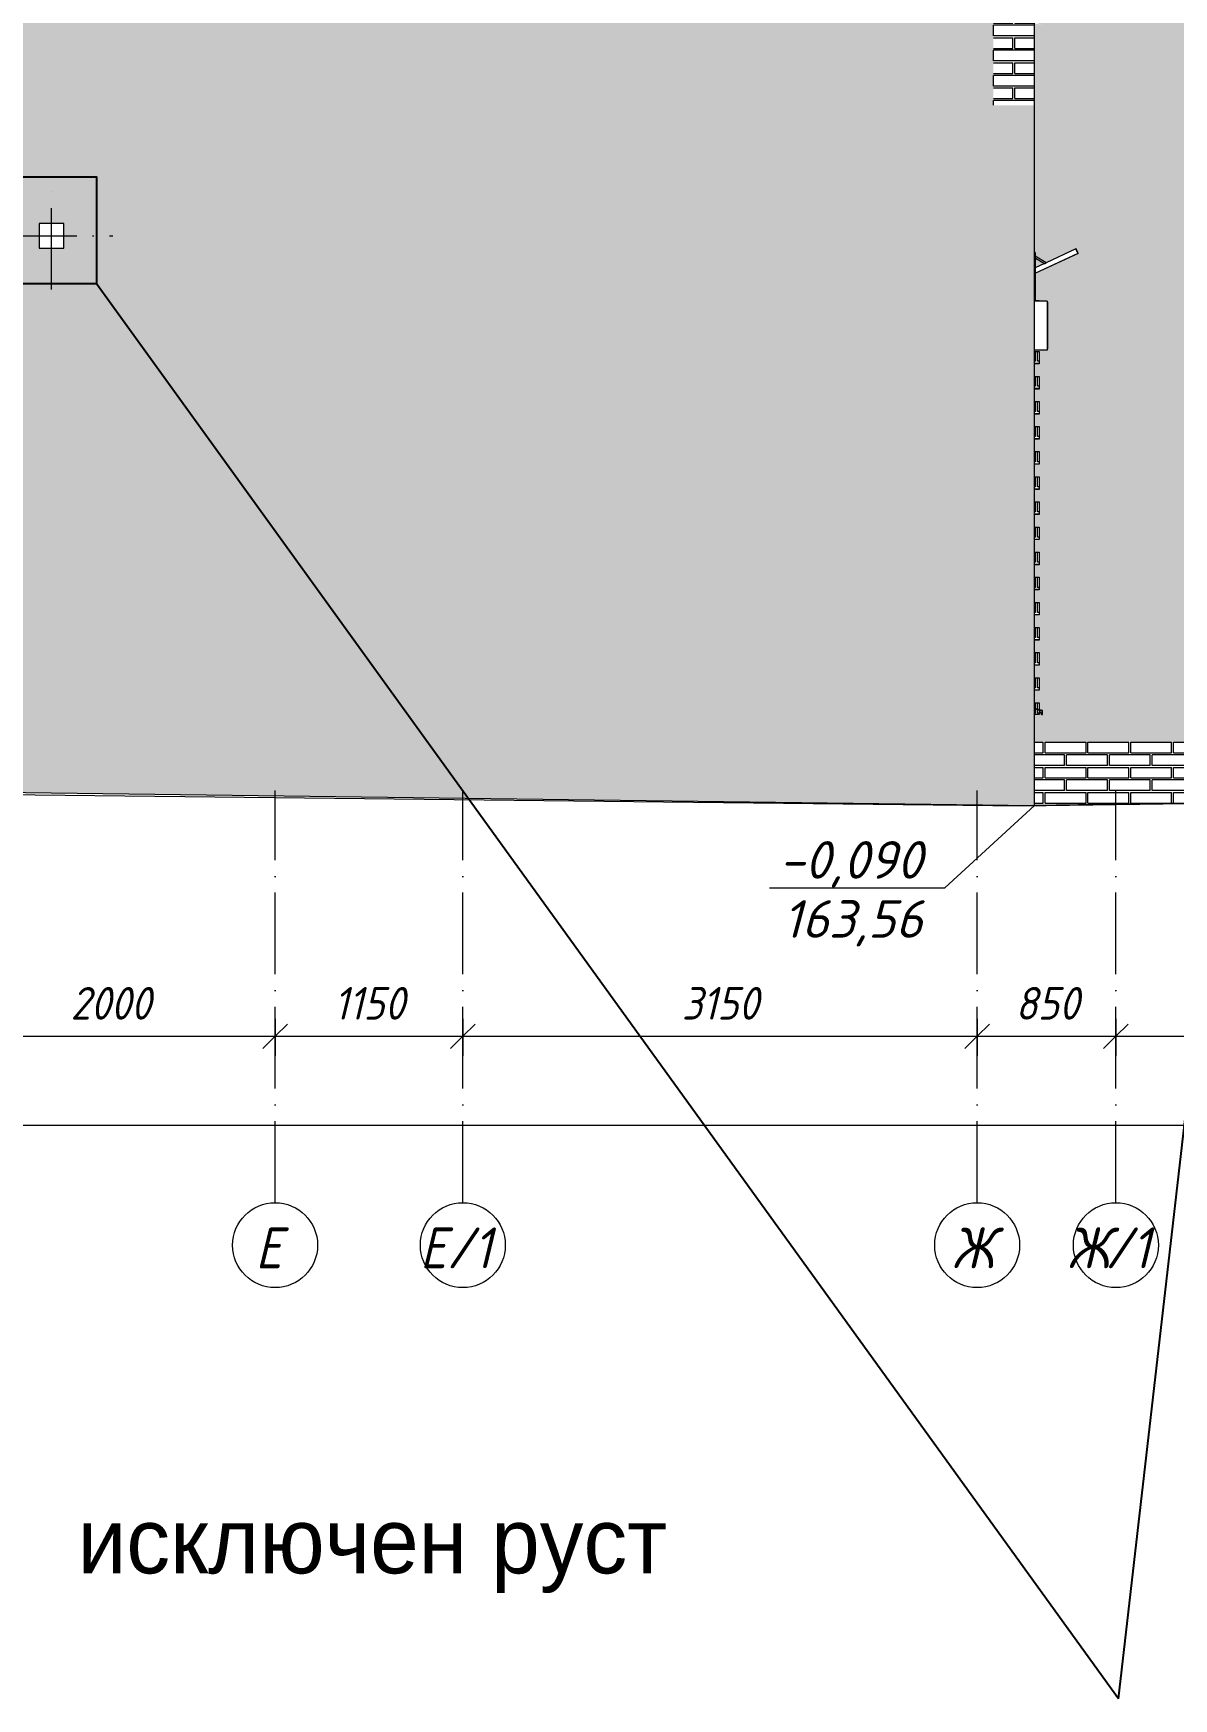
# Model space of a CAD drawing. Header units: millimetres. Extents: x -2128 to 116635, y -18248 to 18481.
# Drawn here: x 15519 to 22504, y -5564 to 4641 of the extents above; entities that cross this region are included whole.
import ezdxf

# ---------------------------------------------------------------- set-up
doc = ezdxf.new("R2010")
doc.units = ezdxf.units.MM
doc.linetypes.add('50_200_ШТРИХ_1Т_ш5_п1_п1_', pattern=[700, 500, -100, 0, -100])
for name, color, linetype, lineweight in [('A-ANNO-DIMS', 7, 'Continuous', 9), ('A-ANNO-DIMS-100', 7, 'Continuous', 9), ('A-ANNO-NOTE', 7, 'Continuous', 9), ('A-DETL-1', 7, 'Continuous', 5), ('A-DETL-CNTR', 7, '50_200_ШТРИХ_1Т_ш5_п1_п1_', 9), ('A-FLOR', 7, 'Continuous', 9), ('A-GENM', 7, 'Continuous', 9), ('A-GLAZ', 7, 'Continuous', 9), ('A-GLAZ-1', 7, 'Continuous', 5), ('A-WALL', 7, 'Continuous', 5), ('A-WALL-PATT', 7, 'Continuous', 5), ('I-WALL', 7, 'Continuous', 5), ('Оси', 7, 'Continuous', 9), ('Оси-1', 7, '50_200_ШТРИХ_1Т_ш5_п1_п1_', 9)]:
    doc.layers.add(name, color=color, linetype=linetype, lineweight=lineweight)
doc.styles.add('ISOCPEUR_I', font='isocpeui.ttf', dxfattribs={"width": 0.9, "height": 250})
doc.styles.add('ISOCPEUR_I_1', font='isocpeui.ttf', dxfattribs={"width": 0.9, "height": 200})
doc.styles.add('ISOCPEUR_I_2', font='isocpeui.ttf', dxfattribs={"height": 230})
doc.dimstyles.new('ISO-2_0_0_9К_Средний_с_подложкой', dxfattribs={"dimscale": 304.8, "dimtxt": 199.196235, "dimasz": 0.492126, "dimexe": 0.393701, "dimexo": 0, "dimgap": 0.131234, "dimtad": 1, "dimdec": 0, "dimzin": 0, "dimdsep": 46, "dimtxsty": 'ISOCPEUR_I_1', "dimblk1": 'OBLIQUE', "dimblk2": 'OBLIQUE', "dimsah": 1, "dimcen": 0.09, "dimdle": 0.393701, "dimazin": 0, "dimtfac": 1, "dimtdec": 4, "dimtix": 1, "dimtmove": 0, "dimatfit": 3, "dimfxl": 1, "dimtvp": 1, "dimtfill": 1, "dimtolj": 1, "dimtzin": 0, "dimarcsym": 2})
doc.dimstyles.new('ISO-2_0_0_9К_Средний_с_подложкой_1', dxfattribs={"dimscale": 304.8, "dimtxt": 199.196235, "dimasz": 0.492126, "dimexe": 0.393701, "dimexo": 0, "dimgap": 0.131234, "dimtad": 1, "dimdec": 0, "dimzin": 0, "dimdsep": 46, "dimtxsty": 'ISOCPEUR_I_1', "dimblk1": 'OBLIQUE', "dimblk2": 'OBLIQUE', "dimsah": 1, "dimcen": 0.09, "dimdle": 0.393701, "dimazin": 0, "dimtfac": 1, "dimtdec": 4, "dimtix": 1, "dimtmove": 2, "dimatfit": 3, "dimfxl": 1, "dimtvp": 1, "dimtfill": 1, "dimtolj": 1, "dimtzin": 0, "dimarcsym": 2})
pattern_1 = [(180, (21650, 4228.5), (-2e-14, -154), [125, -137]), (90, (21650, 4163.5), (-262, 2e-14), [65, -89]), (180, (21650, 4163.5), (-2e-14, -154), [125, -137]), (90, (21662, 4163.5), (-262, 2e-14), [65, -89]), (180, (21787, 4163.5), (-2e-14, -154), [125, -137]), (180, (21787, 4228.5), (-2e-14, -154), [125, -137]), (90, (21531, 4240.5), (-262, 2e-14), [65, -89]), (90, (21781, 4240.5), (-262, 2e-14), [65, -89]), (0, (21531, 4240.5), (0, -154), [250, -12]), (0, (21531, 4305.5), (0, -154), [250, -12])]
pattern_2 = [(180, (20609.28, 78.54), (-2e-14, -154), [125, -137]), (90, (20609.28, 13.54), (-262, 2e-14), [65, -89]), (180, (20609.28, 13.54), (-2e-14, -154), [125, -137]), (90, (20621.28, 13.54), (-262, 2e-14), [65, -89]), (180, (20746.28, 13.54), (-2e-14, -154), [125, -137]), (180, (20746.28, 78.54), (-2e-14, -154), [125, -137]), (90, (20490.28, 90.54), (-262, 2e-14), [65, -89]), (90, (20740.28, 90.54), (-262, 2e-14), [65, -89]), (0, (20490.28, 90.54), (0, -154), [250, -12]), (0, (20490.28, 155.54), (0, -154), [250, -12])]

# ---------------------------------------------------------------- blocks, each defined once
blk = doc.blocks.new('WNW_Отлив - Отлив_металлический-33828275-АР2_Фасад А-___')
at = {"layer": 'A-GLAZ-1'}
for p, q in [((21700, 8891), (21650, 8903)), ((21650, 8902), (21699, 8890)), ((21690, 8880), (21689, 8880)), ((21689, 8880), (21694, 8866)), ((21695, 8867), (21690, 8880)), ((21699, 8890), (21699, 8867)), ((21700, 8866), (21700, 8891)), ((21694, 8866), (21700, 8866)), ((21699, 8867), (21695, 8867))]:
    blk.add_line(p, q, dxfattribs=at)
blk = doc.blocks.new('Указатель_Флаги_По грани - Указатель_Флаги_По грани-33788269-АР2_Фасад А-___')
at = {"layer": 'A-GENM'}
for p, q in [((21655, 3298), (21650, 3298)), ((21655, 3298), (21655, 3000)), ((21655, 3170), (21920, 3293)), ((21655, 3170), (21918, 3293)), ((21723, 3235), (21655, 3276)), ((21723, 3235), (21655, 3276)), ((21905, 3321), (21723, 3235)), ((21907, 3321), (21905, 3320)), ((21655, 3264), (21712, 3230)), ((21655, 3264), (21666, 3257)), ((21655, 3264), (21712, 3230)), ((21712, 3230), (21655, 3203)), ((21680, 3215), (21678, 3214))]:
    blk.add_line(p, q, dxfattribs=at)
for centre, major_axis, ratio, start_param, end_param in [((21911, 3307), (-6.4, 13.6), 0.110451, 6.231341, 9.372933), ((21911, 3307), (-6.4, 13.6), 0.110451, 5.969541, 6.231341), ((21911, 3307), (-6.4, 13.6), 0.110451, 6.231341, 6.283185), ((21911, 3307), (-6.4, 13.6), 0.110451, 3.089748, 6.231341), ((21913, 3307), (-6.3, 13.6), 0.000171, 3.141593, 6.283105)]:
    blk.add_ellipse(centre, major_axis=major_axis, ratio=ratio, start_param=start_param, end_param=end_param, dxfattribs=at)
blk.add_open_spline([(21712, 3230), (21712, 3230), (21712, 3230), (21712, 3230), (21713, 3230), (21713, 3230), (21713, 3230), (21713, 3230), (21713, 3230), (21714, 3230), (21714, 3231), (21714, 3231), (21714, 3231), (21715, 3231), (21715, 3231), (21715, 3231), (21715, 3231), (21716, 3231), (21716, 3231), (21717, 3232), (21717, 3232), (21718, 3232), (21718, 3232), (21718, 3232), (21719, 3233), (21720, 3233), (21721, 3234), (21721, 3234), (21722, 3235), (21723, 3235), (21723, 3235)], degree=3, knots=[0.1111111, 0.1111111, 0.1111111, 0.1111111, 0.125, 0.1388889, 0.1666667, 0.1944444, 0.2083333, 0.2222222, 0.2361111, 0.25, 0.2777778, 0.3055556, 0.3194444, 0.3333333, 0.3472222, 0.3611111, 0.3888889, 0.4166667, 0.4444444, 0.4722222, 0.5, 0.5277778, 0.5555556, 0.5833333, 0.6111111, 0.6666667, 0.7222222, 0.7777778, 0.8888889, 1, 1, 1, 1], dxfattribs=at)
blk = doc.blocks.new('Указатель_ПГ 300х300 - ПГ-1_Левый-34459975-АР2_Фасад А-___')
at = {"layer": 'A-GENM'}
for points in [[(21730, 2707), (21731, 2707), (21730, 2993)], [(21732, 2824), (21732, 2828), (21731, 2828), (21731, 2824)], [(21732, 2817), (21732, 2821), (21731, 2821), (21731, 2817)], [(21732, 2816), (21732, 2817), (21731, 2816)], [(21732, 2815), (21732, 2816), (21731, 2816), (21731, 2815)], [(21732, 2810), (21732, 2815), (21731, 2815), (21731, 2810)], [(21732, 2805), (21732, 2809), (21731, 2809), (21731, 2805)], [(21732, 2761), (21732, 2764), (21731, 2764), (21731, 2761)], [(21732, 2745), (21732, 2761), (21731, 2761), (21731, 2745)], [(21732, 2741), (21732, 2745), (21731, 2745), (21731, 2741)]]:
    blk.add_hatch(color=256, dxfattribs=at).paths.add_polyline_path(points, flags=0)
h = blk.add_hatch(color=256, dxfattribs=at)
h.paths.add_polyline_path([(21732, 2821), (21732, 2824), (21731, 2824), (21731, 2821)], flags=0)
h.paths.add_polyline_path([(21732, 2828), (21732, 2829), (21731, 2828)], flags=0)
for p, q in [((21730, 3000), (21650, 3000)), ((21730, 3000), (21730, 2700)), ((21730, 2993), (21731, 2993)), ((21731, 2993), (21731, 2707)), ((21731, 2829), (21732, 2829)), ((21731, 2829), (21732, 2829)), ((21731, 2829), (21732, 2829)), ((21731, 2829), (21732, 2829)), ((21731, 2828), (21732, 2828)), ((21731, 2824), (21732, 2824)), ((21731, 2824), (21732, 2824)), ((21731, 2823), (21732, 2823)), ((21731, 2821), (21732, 2821)), ((21731, 2821), (21732, 2821)), ((21731, 2817), (21732, 2817)), ((21731, 2816), (21732, 2816)), ((21731, 2816), (21732, 2816)), ((21731, 2815), (21732, 2815)), ((21732, 2815), (21731, 2815)), ((21731, 2815), (21732, 2815)), ((21731, 2814), (21732, 2814)), ((21731, 2813), (21732, 2813)), ((21731, 2811), (21732, 2811)), ((21731, 2810), (21732, 2810)), ((21731, 2810), (21732, 2810)), ((21731, 2810), (21732, 2810)), ((21731, 2809), (21732, 2809)), ((21731, 2809), (21732, 2809)), ((21732, 2809), (21731, 2809)), ((21731, 2805), (21732, 2805)), ((21731, 2765), (21732, 2765)), ((21731, 2765), (21732, 2765)), ((21731, 2765), (21732, 2765)), ((21731, 2765), (21732, 2765)), ((21731, 2765), (21732, 2765)), ((21731, 2764), (21732, 2764)), ((21731, 2764), (21732, 2764)), ((21731, 2763), (21732, 2763)), ((21731, 2761), (21732, 2761)), ((21731, 2760), (21732, 2760)), ((21731, 2759), (21732, 2759)), ((21731, 2758), (21732, 2758)), ((21732, 2829), (21732, 2828)), ((21732, 2828), (21732, 2824)), ((21732, 2824), (21732, 2823)), ((21732, 2824), (21732, 2821)), ((21732, 2824), (21732, 2821)), ((21732, 2821), (21732, 2817)), ((21732, 2817), (21732, 2814)), ((21732, 2816), (21732, 2815)), ((21732, 2815), (21732, 2810)), ((21732, 2815), (21732, 2815)), ((21732, 2814), (21732, 2811)), ((21732, 2811), (21732, 2809)), ((21732, 2810), (21732, 2809)), ((21732, 2810), (21732, 2809)), ((21732, 2810), (21732, 2809)), ((21732, 2810), (21732, 2809)), ((21732, 2809), (21732, 2805)), ((21732, 2765), (21732, 2763)), ((21732, 2765), (21732, 2764)), ((21732, 2765), (21732, 2764)), ((21732, 2765), (21732, 2764)), ((21732, 2764), (21732, 2761)), ((21732, 2763), (21732, 2760)), ((21732, 2761), (21732, 2745)), ((21732, 2760), (21732, 2758)), ((21730, 2700), (21650, 2700)), ((21730, 2707), (21731, 2707)), ((21731, 2745), (21732, 2745)), ((21731, 2745), (21732, 2745)), ((21731, 2741), (21732, 2741)), ((21732, 2745), (21732, 2741))]:
    blk.add_line(p, q, dxfattribs=at)
blk = doc.blocks.new('Ось сетки - Круг_Ø6_00__ISO-2_5_0_9K_ кружки поменьше-23056867-АР2_Фасад А-___')
at = {"layer": 'Оси'}
blk.add_circle((0, -2785), 260, dxfattribs=at)
blk = doc.blocks.new('DIMBLOCK8-АР2_Фасад А-___')
at = {"layer": 'A-ANNO-DIMS-100', "transparency": 16777216}
for p, q in [((15000, -1399), (15000, -1625)), ((15000, -1505), (15000, -1399)), ((17000, -1399), (17000, -1625)), ((17000, -1505), (17000, -1399)), ((15000, -1505), (17000, -1505))]:
    blk.add_line(p, q, dxfattribs=at)
at = {"layer": 'A-ANNO-DIMS-100', "lineweight": 20, "transparency": 16777216}
for p, q in [((15000, -1505), (14925, -1580)), ((15000, -1505), (15075, -1430)), ((17000, -1505), (16925, -1580)), ((17000, -1505), (17075, -1430))]:
    blk.add_line(p, q, dxfattribs=at)
at = {"layer": 'A-ANNO-DIMS-100', "color": 0, "transparency": 16777216, "insert": (15747, -1203), "char_height": 200, "width": 606.78, "attachment_point": 1, "line_spacing_factor": 1.149209, "style": 'ISOCPEUR_I_1', "bg_fill": 3, "box_fill_scale": 1.25, "bg_fill_color": 256, "bg_fill_true_color": 13158600, "bg_fill_transparency": 0}
blk.add_mtext('2000', dxfattribs=at)
blk = doc.blocks.new('_Oblique')
at = {"color": 0, "linetype": 'ByBlock', "lineweight": -2}
blk.add_line((-0.5, -0.5), (0.5, 0.5), dxfattribs=at)
blk = doc.blocks.new('DIMBLOCK9-АР2_Фасад А-___')
at = {"layer": 'A-ANNO-DIMS-100', "transparency": 16777216}
for p, q in [((17000, -1399), (17000, -1625)), ((17000, -1505), (17000, -1399)), ((18150, -1399), (18150, -1625)), ((18150, -1505), (18150, -1399)), ((17000, -1505), (18150, -1505))]:
    blk.add_line(p, q, dxfattribs=at)
at = {"layer": 'A-ANNO-DIMS-100', "lineweight": 20, "transparency": 16777216}
for p, q in [((17000, -1505), (16925, -1580)), ((17000, -1505), (17075, -1430)), ((18150, -1505), (18075, -1580)), ((18150, -1505), (18225, -1430))]:
    blk.add_line(p, q, dxfattribs=at)
at = {"layer": 'A-ANNO-DIMS-100', "color": 0, "transparency": 16777216, "insert": (17360, -1203), "char_height": 200, "width": 514.85, "attachment_point": 1, "line_spacing_factor": 1.149209, "style": 'ISOCPEUR_I_1', "bg_fill": 3, "box_fill_scale": 1.25, "bg_fill_color": 256, "bg_fill_true_color": 13158600, "bg_fill_transparency": 0}
blk.add_mtext('1150', dxfattribs=at)
blk = doc.blocks.new('DIMBLOCK10-АР2_Фасад А-___')
at = {"layer": 'A-ANNO-DIMS-100', "transparency": 16777216}
for p, q in [((18150, -1399), (18150, -1625)), ((18150, -1505), (18150, -1399)), ((21300, -1399), (21300, -1625)), ((21300, -1505), (21300, -1399)), ((18150, -1505), (21300, -1505))]:
    blk.add_line(p, q, dxfattribs=at)
at = {"layer": 'A-ANNO-DIMS-100', "lineweight": 20, "transparency": 16777216}
for p, q in [((18150, -1505), (18075, -1580)), ((18150, -1505), (18225, -1430)), ((21300, -1505), (21225, -1580)), ((21300, -1505), (21375, -1430))]:
    blk.add_line(p, q, dxfattribs=at)
at = {"layer": 'A-ANNO-DIMS-100', "color": 0, "transparency": 16777216, "insert": (19491, -1203), "char_height": 200, "width": 560.81, "attachment_point": 1, "line_spacing_factor": 1.149209, "style": 'ISOCPEUR_I_1', "bg_fill": 3, "box_fill_scale": 1.25, "bg_fill_color": 256, "bg_fill_true_color": 13158600, "bg_fill_transparency": 0}
blk.add_mtext('3150', dxfattribs=at)
blk = doc.blocks.new('DIMBLOCK11-АР2_Фасад А-___')
at = {"layer": 'A-ANNO-DIMS-100', "transparency": 16777216}
for p, q in [((21300, -1399), (21300, -1625)), ((21300, -1505), (21300, -1399)), ((22150, -1399), (22150, -1625)), ((22150, -1505), (22150, -1399)), ((21300, -1505), (22150, -1505))]:
    blk.add_line(p, q, dxfattribs=at)
at = {"layer": 'A-ANNO-DIMS-100', "lineweight": 20, "transparency": 16777216}
for p, q in [((21300, -1505), (21225, -1580)), ((21300, -1505), (21375, -1430)), ((22150, -1505), (22075, -1580)), ((22150, -1505), (22225, -1430))]:
    blk.add_line(p, q, dxfattribs=at)
at = {"layer": 'A-ANNO-DIMS-100', "color": 0, "transparency": 16777216, "insert": (21535, -1203), "char_height": 200, "width": 455.09, "attachment_point": 1, "line_spacing_factor": 1.149209, "style": 'ISOCPEUR_I_1', "bg_fill": 3, "box_fill_scale": 1.25, "bg_fill_color": 256, "bg_fill_true_color": 13158600, "bg_fill_transparency": 0}
blk.add_mtext('850', dxfattribs=at)
blk = doc.blocks.new('DIMBLOCK12-АР2_Фасад А-___')
at = {"layer": 'A-ANNO-DIMS-100', "transparency": 16777216}
for p, q in [((22150, -1399), (22150, -1625)), ((22150, -1505), (22150, -1399)), ((27000, -1399), (27000, -1625)), ((27000, -1505), (27000, -1399)), ((22150, -1505), (27120, -1505))]:
    blk.add_line(p, q, dxfattribs=at)
at = {"layer": 'A-ANNO-DIMS-100', "lineweight": 20, "transparency": 16777216}
for p, q in [((22150, -1505), (22075, -1580)), ((22150, -1505), (22225, -1430)), ((27000, -1505), (26925, -1580)), ((27000, -1505), (27075, -1430))]:
    blk.add_line(p, q, dxfattribs=at)
at = {"layer": 'A-ANNO-DIMS-100', "color": 0, "transparency": 16777216, "insert": (24315, -1203), "char_height": 200, "width": 625.17, "attachment_point": 1, "line_spacing_factor": 1.149209, "style": 'ISOCPEUR_I_1', "bg_fill": 3, "box_fill_scale": 1.25, "bg_fill_color": 256, "bg_fill_true_color": 13158600, "bg_fill_transparency": 0}
blk.add_mtext('4850', dxfattribs=at)
blk = doc.blocks.new('DIMBLOCK13-АР2_Фасад А-___')
at = {"layer": 'A-ANNO-DIMS-100', "transparency": 16777216}
for p, q in [((0, -1944), (0, -2170)), ((0, -2050), (0, -1944)), ((27000, -1944), (27000, -2170)), ((27000, -2050), (27000, -1944)), ((-120, -2050), (27120, -2050))]:
    blk.add_line(p, q, dxfattribs=at)
at = {"layer": 'A-ANNO-DIMS-100', "lineweight": 20, "transparency": 16777216}
for p, q in [((0, -2050), (75, -1975)), ((27000, -2050), (27075, -1975)), ((0, -2050), (-75, -2125)), ((27000, -2050), (26925, -2125))]:
    blk.add_line(p, q, dxfattribs=at)
at = {"layer": 'A-ANNO-DIMS-100', "color": 0, "transparency": 16777216, "insert": (13454, -1749), "char_height": 200, "width": 758.48, "attachment_point": 1, "line_spacing_factor": 1.149209, "style": 'ISOCPEUR_I_1', "bg_fill": 3, "box_fill_scale": 1.25, "bg_fill_color": 256, "bg_fill_true_color": 13158600, "bg_fill_transparency": 0}
blk.add_mtext('27000', dxfattribs=at)
blk = doc.blocks.new('ATP_Отметка аннатационная_Угол_ISO2_1 - ATP_Отметка аннатационная_Угол_ISO2_5-26601038-АР2_Фасад А-___')
at = {"layer": 'A-ANNO-NOTE'}
blk.add_line((-654, -775), (-1729, -775), dxfattribs=at)

msp = doc.modelspace()

# ---------------------------------------------------------------- hatches: boundary and pattern name
at = {"layer": 'A-WALL-PATT'}
h = msp.add_hatch(dxfattribs=at)
h.set_pattern_fill('FP_3', color=256, style=0, pattern_type=2)
h.set_pattern_definition(pattern_1)
h.paths.add_polyline_path([(-350, 4200), (21400, 4200), (21400, 8400), (-350, 8400), (-350, 4584.5)], flags=0)
h.paths.add_polyline_path([(12220, 4666), (12220, 4700), (10020, 4700), (10020, 4666), (7720, 4667), (7720, 7200), (13120, 7200), (13120, 4666), (12844.2, 4666)], flags=0)
h = msp.add_hatch(dxfattribs=at)
h.set_pattern_fill('FP_3', color=256, style=0, pattern_type=2)
h.set_pattern_definition(pattern_1)
h.paths.add_polyline_path([(21650, 4200), (21650, 8400), (21400, 8400), (21400, 4200), (21561.2, 4200)], flags=0)
h = msp.add_hatch(dxfattribs=at)
h.set_pattern_fill('FP_4', color=256, style=0, pattern_type=2)
h.set_pattern_definition([(180, (27350, 4223.5), (-2e-14, -154), [125, -137]), (90, (27350, 4158.5), (-262, 2e-14), [65, -89]), (180, (27350, 4158.5), (-2e-14, -154), [125, -137]), (90, (27362, 4158.5), (-262, 2e-14), [65, -89]), (180, (27487, 4158.5), (-2e-14, -154), [125, -137]), (180, (27487, 4223.5), (-2e-14, -154), [125, -137]), (90, (27231, 4235.5), (-262, 2e-14), [65, -89]), (90, (27481, 4235.5), (-262, 2e-14), [65, -89]), (0, (27231, 4235.5), (0, -154), [250, -12]), (0, (27231, 4300.5), (0, -154), [250, -12])])
h.paths.add_polyline_path([(21694.7, 4200), (27350, 4200), (27350, 8400), (21650, 8400), (21650, 7200), (21680, 7200), (21680, 4699), (21665.5, 4699), (21700, 4691), (21699, 4666), (21699, 4667), (21699, 4690.2), (21661.1, 4699), (21650, 4699), (21650, 4200), (21694, 4200)], flags=0)
h = msp.add_hatch(dxfattribs=at)
h.set_pattern_fill('FP_2', color=256, style=0, pattern_type=2)
h.set_pattern_definition([(180, (21650, 71), (-2e-14, -154), [125, -137]), (90, (21650, 6), (-262, 2e-14), [65, -89]), (180, (21650, 6), (-2e-14, -154), [125, -137]), (90, (21662, 6), (-262, 2e-14), [65, -89]), (180, (21787, 6), (-2e-14, -154), [125, -137]), (180, (21787, 71), (-2e-14, -154), [125, -137]), (90, (21531, 83), (-262, 2e-14), [65, -89]), (90, (21781, 83), (-262, 2e-14), [65, -89]), (0, (21531, 83), (0, -154), [250, -12]), (0, (21531, 148), (0, -154), [250, -12])])
h.paths.add_polyline_path([(-350, 300), (10820, 300), (10820, 507.4), (10767.6, 507.3), (10767.6, 500), (10690.6, 500), (10690.6, 507.4), (10613.6, 506.7), (10613.6, 500), (10536.6, 500), (10536.6, 507.4), (10459.6, 507.4), (10459.6, 500), (10382.6, 500), (10382.6, 507.4), (10305.6, 507.4), (10305.6, 500), (10228.6, 500), (10228.6, 507.4), (10151.6, 507.4), (10151.6, 500), (10074.6, 500), (10074.6, 507.4), (9997.6, 507.4), (9997.6, 500), (9920.6, 500), (9920.6, 507.4), (9843.6, 507.4), (9843.6, 500), (9766.6, 500), (9766.6, 507.4), (9689.6, 507.4), (9689.6, 500), (9612.6, 500), (9612.6, 507.4), (9535.6, 507.4), (9535.6, 500), (9458.6, 500), (9458.6, 507.4), (9381.6, 507.4), (9381.6, 500), (9304.6, 500), (9304.6, 507.4), (9227.6, 507.4), (9227.6, 500), (9150.6, 500), (9150.6, 507.4), (9073.6, 507.4), (9073.6, 500), (8996.6, 500), (8996.6, 507.4), (8919.6, 507.4), (8919.6, 500), (8842.6, 500.8), (8842.6, 507.4), (8765.6, 507.4), (8765.6, 500), (8688.6, 500.2), (8688.6, 507.4), (8620, 507.4), (8620, 466), (7720, 467), (7720, 3000), (8620, 3000), (8620, 3007.4), (10820, 3007.4), (10820, 3000), (13120, 3000), (13120, 3007.4), (13760, 3007.4), (13760, 3000), (15310, 3000), (15310, 300), (21650, 300), (21650, 4200), (-350, 4200), (-350, 606.1)], flags=0)
h.paths.add_polyline_path([(13120, 300), (13760, 300), (13760, 507.4), (13120, 507.4)], flags=0)
h.paths.add_polyline_path([(15555, 3325), (15555, 3475), (15705, 3475), (15705, 3325), (15617.9, 3325)], flags=0)
h.paths.add_polyline_path([(10425, 3325), (10425, 3475), (10575, 3475), (10575, 3325)], flags=0)
h.paths.add_polyline_path([(13515, 3325), (13365, 3325), (13365, 3475), (13515, 3475)], flags=0)
h = msp.add_hatch(dxfattribs=at)
h.set_pattern_fill('FP_1', color=256, style=0, pattern_type=2)
h.set_pattern_definition([(180, (27350, 63.5), (-2e-14, -154), [125, -137]), (90, (27350, -1.5), (-262, 2e-14), [65, -89]), (180, (27350, -1.5), (-2e-14, -154), [125, -137]), (90, (27362, -1.5), (-262, 2e-14), [65, -89]), (180, (27487, -1.5), (-2e-14, -154), [125, -137]), (180, (27487, 63.5), (-2e-14, -154), [125, -137]), (90, (27231, 75.5), (-262, 2e-14), [65, -89]), (90, (27481, 75.5), (-262, 2e-14), [65, -89]), (0, (27231, 75.5), (0, -154), [250, -12]), (0, (27231, 140.5), (0, -154), [250, -12])])
h.paths.add_polyline_path([(23350, 300), (23350, 2100), (25050, 2100), (25050, 300), (27100, 300), (27100, 4200), (21650, 4200), (21650, 3298), (21655, 3298), (21656, 3275.4), (21723.9, 3235.6), (21906.9, 3320.6), (21918.7, 3293.1), (21655, 3170.1), (21655, 3002.6), (21680, 3002.6), (21680, 3000), (21730, 3000), (21730.6, 2829), (21731.8, 2827.9), (21731.8, 2810.5), (21730.6, 2810.5), (21730.6, 2809.2), (21731.8, 2809.2), (21731.8, 2805.1), (21730.6, 2805.1), (21730.6, 2763.9), (21731.8, 2763.4), (21731.8, 2741.1), (21730.6, 2741.1), (21730, 2700), (21650, 2700), (21650, 2691.7), (21680, 2691.7), (21680, 2614.7), (21650, 2614.7), (21650, 2537.7), (21680, 2537.7), (21680, 2460.7), (21650, 2460.7), (21650, 2383.7), (21680, 2383.7), (21680, 2306.7), (21650, 2306.7), (21650, 2231.7), (21680, 2231.7), (21680, 2154.7), (21650, 2154.7), (21650, 2077.7), (21680, 2077.7), (21680, 2000.7), (21650, 2000.7), (21650, 1923.1), (21680, 1923.1), (21680, 1846.1), (21650, 1846.1), (21650, 1769.8), (21680, 1769.8), (21680, 1692.8), (21650, 1692.8), (21650, 1615.5), (21680, 1615.5), (21680, 1538.5), (21650, 1538.5), (21650, 1461.5), (21680, 1461.5), (21680, 1384.5), (21650, 1384.5), (21650, 1307.4), (21680, 1307.4), (21680, 1230.4), (21650, 1230.4), (21650, 1153.6), (21680, 1153.6), (21680, 1076.6), (21650, 1076.6), (21650, 1000.1), (21680, 1000.1), (21680, 923.1), (21650, 923.1), (21650, 845.6), (21680, 845.6), (21680, 768.6), (21650, 768.6), (21650, 691.8), (21680, 691.8), (21680, 614.8), (21650, 614.8), (21650, 539), (21680, 539), (21680, 495.6), (21700, 491), (21699, 466), (21699, 467), (21699, 490.2), (21680, 494.6), (21680, 466), (21650, 466), (21650, 300), (22749.9, 300)], flags=0)
h.paths.add_polyline_path([(25342.4, 2399.5), (25275, 2399.5), (25275, 2549.5), (25425, 2549.5), (25425, 2399.5)], flags=0)
h.paths.add_polyline_path([(23107.5, 2399.5), (22975, 2399.5), (22975, 2549.5), (23125, 2549.5), (23125, 2399.5)], flags=0)
h.paths.add_polyline_path([(21655, 3203.2), (21711.2, 3230.3), (21655, 3264.3), (21655, 3207.4)], flags=0)
h = msp.add_hatch(dxfattribs=at)
h.set_pattern_fill('FP_16', color=256, style=0, pattern_type=2)
h.set_pattern_definition(pattern_2)
h.paths.add_polyline_path([(21680, 3000), (21680, 3002.6), (21655, 3002.6), (21655, 3000)], flags=0)
h = msp.add_hatch(dxfattribs=at)
h.set_pattern_fill('FP_16', color=256, style=0, pattern_type=2)
h.set_pattern_definition(pattern_2)
h.paths.add_polyline_path([(21650, 2614.7), (21680, 2614.7), (21680, 2691.7), (21650, 2691.7)], flags=0)
h = msp.add_hatch(dxfattribs=at)
h.set_pattern_fill('FP_16', color=256, style=0, pattern_type=2)
h.set_pattern_definition(pattern_2)
h.paths.add_polyline_path([(21650, 2460.7), (21680, 2460.7), (21680, 2537.7), (21650, 2537.7)], flags=0)
h = msp.add_hatch(dxfattribs=at)
h.set_pattern_fill('FP_16', color=256, style=0, pattern_type=2)
h.set_pattern_definition(pattern_2)
h.paths.add_polyline_path([(21650, 2306.7), (21680, 2306.7), (21680, 2383.7), (21650, 2383.7)], flags=0)
h = msp.add_hatch(dxfattribs=at)
h.set_pattern_fill('FP_16', color=256, style=0, pattern_type=2)
h.set_pattern_definition(pattern_2)
h.paths.add_polyline_path([(21650, 2154.7), (21680, 2154.7), (21680, 2231.7), (21650, 2231.7), (21650, 2197.5)], flags=0)
h = msp.add_hatch(dxfattribs=at)
h.set_pattern_fill('FP_16', color=256, style=0, pattern_type=2)
h.set_pattern_definition(pattern_2)
h.paths.add_polyline_path([(21680, 2000.7), (21680, 2077.7), (21650, 2077.7), (21650, 2000.7)], flags=0)
h = msp.add_hatch(dxfattribs=at)
h.set_pattern_fill('FP_16', color=256, style=0, pattern_type=2)
h.set_pattern_definition(pattern_2)
h.paths.add_polyline_path([(21680, 1846.1), (21680, 1923.1), (21650, 1923.1), (21650, 1846.1)], flags=0)
h = msp.add_hatch(dxfattribs=at)
h.set_pattern_fill('FP_16', color=256, style=0, pattern_type=2)
h.set_pattern_definition(pattern_2)
h.paths.add_polyline_path([(21680, 1692.8), (21680, 1769.8), (21650, 1769.8), (21650, 1692.8)], flags=0)
h = msp.add_hatch(dxfattribs=at)
h.set_pattern_fill('FP_16', color=256, style=0, pattern_type=2)
h.set_pattern_definition(pattern_2)
h.paths.add_polyline_path([(21680, 1538.5), (21680, 1615.5), (21650, 1615.5), (21650, 1538.5)], flags=0)
h = msp.add_hatch(dxfattribs=at)
h.set_pattern_fill('FP_16', color=256, style=0, pattern_type=2)
h.set_pattern_definition(pattern_2)
h.paths.add_polyline_path([(21680, 1384.5), (21680, 1461.5), (21650, 1461.5), (21650, 1384.5)], flags=0)
h = msp.add_hatch(dxfattribs=at)
h.set_pattern_fill('FP_16', color=256, style=0, pattern_type=2)
h.set_pattern_definition(pattern_2)
h.paths.add_polyline_path([(21680, 1230.4), (21680, 1307.4), (21650, 1307.4), (21650, 1230.4)], flags=0)
h = msp.add_hatch(dxfattribs=at)
h.set_pattern_fill('FP_16', color=256, style=0, pattern_type=2)
h.set_pattern_definition(pattern_2)
h.paths.add_polyline_path([(21680, 1076.6), (21680, 1153.6), (21650, 1153.6), (21650, 1076.6)], flags=0)
h = msp.add_hatch(dxfattribs=at)
h.set_pattern_fill('FP_16', color=256, style=0, pattern_type=2)
h.set_pattern_definition(pattern_2)
h.paths.add_polyline_path([(21680, 923.1), (21680, 1000.1), (21650, 1000.1), (21650, 923.1)], flags=0)
h = msp.add_hatch(dxfattribs=at)
h.set_pattern_fill('FP_16', color=256, style=0, pattern_type=2)
h.set_pattern_definition(pattern_2)
h.paths.add_polyline_path([(21680, 768.6), (21680, 845.6), (21650, 845.6), (21650, 768.6)], flags=0)
h = msp.add_hatch(dxfattribs=at)
h.set_pattern_fill('FP_17', color=256, style=0, pattern_type=2)
h.set_pattern_definition(pattern_2)
h.paths.add_polyline_path([(21680, 614.8), (21680, 691.8), (21650, 691.8), (21650, 614.8)], flags=0)
h = msp.add_hatch(dxfattribs=at)
h.set_pattern_fill('FP_17', color=256, style=0, pattern_type=2)
h.set_pattern_definition(pattern_2)
h.paths.add_polyline_path([(21668.6, 466), (21680, 466), (21680, 494.6), (21650, 501.5), (21650, 466)], flags=0)
h.paths.add_polyline_path([(21680, 495.6), (21680, 539), (21650, 539), (21650, 502.5)], flags=0)
h = msp.add_hatch(dxfattribs=at)
h.set_pattern_fill('FP_10', color=256, style=0, pattern_type=2)
h.set_pattern_definition([(180, (21740, 371), (-2e-14, -154), [125, -137]), (90, (21740, 306), (-262, 2e-14), [65, -89]), (180, (21740, 306), (-2e-14, -154), [125, -137]), (90, (21752, 306), (-262, 2e-14), [65, -89]), (180, (21877, 306), (-2e-14, -154), [125, -137]), (180, (21877, 371), (-2e-14, -154), [125, -137]), (90, (21621, 383), (-262, 2e-14), [65, -89]), (90, (21871, 383), (-262, 2e-14), [65, -89]), (0, (21621, 383), (0, -154), [250, -12]), (0, (21621, 448), (0, -154), [250, -12])])
h.paths.add_polyline_path([(21650, -91.6), (21650, 300), (15310, 300), (15310, 0), (13760, 0), (13760, 300), (13120, 300), (13120, 0), (10820, 0), (10820, -10), (15310, -10), (21580, -90.7)], flags=0)
h = msp.add_hatch(dxfattribs=at)
h.set_pattern_fill('FP_9', color=256, style=0, pattern_type=2)
h.set_pattern_definition([(180, (27600, 373.5), (-2e-14, -154), [125, -137]), (90, (27600, 308.5), (-262, 2e-14), [65, -89]), (180, (27600, 308.5), (-2e-14, -154), [125, -137]), (90, (27612, 308.5), (-262, 2e-14), [65, -89]), (180, (27737, 308.5), (-2e-14, -154), [125, -137]), (180, (27737, 373.5), (2e-14, -154), [125, -137]), (90, (27481, 385.5), (-262, 2e-14), [65, -89]), (90, (27731, 385.5), (-262, 2e-14), [65, -89]), (0, (27481, 385.5), (0, -154), [250, -12]), (0, (27481, 450.5), (0, -154), [250, -12])])
h.paths.add_polyline_path([(21650, -88.2), (27100, -11.8), (27100, 300), (25050, 300), (25050, 0), (23350, 0), (23350, 300), (21650, 300), (21650, -85.5)], flags=0)
msp.add_hatch(color=256, dxfattribs=at).paths.add_polyline_path([(21580, -95), (21650, -94), (21650, -91.6), (21510, -89.8), (21510, -94.2), (21561.2, -94.8)], flags=0)

# ---------------------------------------------------------------- linework, layer by layer
at = {"color": 1}
msp.add_lwpolyline([(10231, 3762), (15907, 3762), (15907, 3106), (10231, 3106)], close=True, dxfattribs=at)
at = {"layer": 'A-ANNO-NOTE'}
msp.add_line((21651, -91), (21102.7, -594.6), dxfattribs=at)
at = {"layer": 'A-DETL-1'}
for p, q in [((15555, 3475), (15555, 3325)), ((15705, 3475), (15555, 3475)), ((15705, 3325), (15705, 3475)), ((15555, 3325), (15705, 3325)), ((28162.7, 2.7), (21580, -95)), ((21580, -95), (15347.3, -25.2))]:
    msp.add_line(p, q, dxfattribs=at)
at = {"layer": 'A-DETL-CNTR'}
for p, q in [((15630, 3070), (15630, 3710)), ((15285.9, 3400), (16005.9, 3400))]:
    msp.add_line(p, q, dxfattribs=at)
at = {"layer": 'A-FLOR'}
msp.add_line((21510, -89.6), (21510, -94.2), dxfattribs=at)
at = {"layer": 'A-WALL'}
for p, q in [((21650, 13776), (21650, -94)), ((15310, -10), (21650, -91.6)), ((21650, -88.2), (27100, -11.8))]:
    msp.add_line(p, q, dxfattribs=at)
at = {"layer": 'I-WALL'}
for p, q in [((21655, 3002.6), (21680, 3002.6)), ((21680, 3002.6), (21680, 3000)), ((21650, 2691.7), (21680, 2691.7)), ((21680, 2691.7), (21680, 2614.7)), ((21680, 2614.7), (21650, 2614.7)), ((21650, 2537.7), (21680, 2537.7)), ((21680, 2460.7), (21650, 2460.7)), ((21680, 2537.7), (21680, 2460.7)), ((21650, 2383.7), (21680, 2383.7)), ((21680, 2383.7), (21680, 2306.7)), ((21680, 2306.7), (21650, 2306.7)), ((21650, 2231.7), (21680, 2231.7)), ((21680, 2154.7), (21650, 2154.7)), ((21680, 2231.7), (21680, 2154.7)), ((21650, 2077.7), (21680, 2077.7)), ((21680, 2077.7), (21680, 2000.7)), ((21680, 2000.7), (21650, 2000.7)), ((21650, 1923.1), (21680, 1923.1)), ((21680, 1846.1), (21650, 1846.1)), ((21680, 1923.1), (21680, 1846.1)), ((21650, 1769.8), (21680, 1769.8)), ((21680, 1769.8), (21680, 1692.8)), ((21680, 1692.8), (21650, 1692.8)), ((21650, 1615.5), (21680, 1615.5)), ((21680, 1538.5), (21650, 1538.5)), ((21680, 1615.5), (21680, 1538.5)), ((21650, 1461.5), (21680, 1461.5)), ((21680, 1461.5), (21680, 1384.5)), ((21680, 1384.5), (21650, 1384.5)), ((21650, 1307.4), (21680, 1307.4)), ((21680, 1230.4), (21650, 1230.4)), ((21680, 1307.4), (21680, 1230.4)), ((21650, 1153.6), (21680, 1153.6)), ((21680, 1153.6), (21680, 1076.6)), ((21680, 1076.6), (21650, 1076.6)), ((21650, 1000.1), (21680, 1000.1)), ((21680, 923.1), (21650, 923.1)), ((21680, 1000.1), (21680, 923.1)), ((21650, 845.6), (21680, 845.6)), ((21680, 845.6), (21680, 768.6)), ((21680, 768.6), (21650, 768.6)), ((21650, 691.8), (21680, 691.8)), ((21680, 614.8), (21650, 614.8)), ((21680, 691.8), (21680, 614.8)), ((21650, 539), (21680, 539)), ((21680, 539), (21680, 495.6)), ((21680, 466), (21650, 466)), ((21680, 494.7), (21680, 466)), ((21400, -93), (21400, -88.4))]:
    msp.add_line(p, q, dxfattribs=at)
at = {"layer": 'Оси-1'}
for p, q in [((17000, -2525.2), (17000, 0)), ((18150, -2525.2), (18150, 0)), ((21300, -2525.2), (21300, 0)), ((22150, -2525.2), (22150, 0))]:
    msp.add_line(p, q, dxfattribs=at)

# ---------------------------------------------------------------- block references
at = {"layer": 'A-ANNO-NOTE'}
msp.add_blockref('ATP_Отметка аннатационная_Угол_ISO2_1 - ATP_Отметка аннатационная_Угол_ISO2_5-26601038-АР2_Фасад А-___', (21756.8, 177.5), dxfattribs=at)
at = {"layer": 'A-GENM'}
for name in ['Указатель_Флаги_По грани - Указатель_Флаги_По грани-33788269-АР2_Фасад А-___', 'Указатель_ПГ 300х300 - ПГ-1_Левый-34459975-АР2_Фасад А-___']:
    msp.add_blockref(name, (0, 0), dxfattribs=at)
at = {"layer": 'A-GLAZ'}
msp.add_blockref('WNW_Отлив - Отлив_металлический-33828275-АР2_Фасад А-___', (0, -8400), dxfattribs=at)
at = {"layer": 'Оси'}
for p in [(17000, 0), (18150, 0), (21300, 0), (22150, 0)]:
    msp.add_blockref('Ось сетки - Круг_Ø6_00__ISO-2_5_0_9K_ кружки поменьше-23056867-АР2_Фасад А-___', p, dxfattribs=at)

# ---------------------------------------------------------------- texts
at = {"color": 1, "insert": (15790, -4396), "char_height": 400, "attachment_point": 1}
msp.add_mtext_dynamic_manual_height_columns('исключен руст', width=7085, gutter_width=1, heights=[0], dxfattribs=at)
at = {"layer": 'A-ANNO-NOTE', "char_height": 230, "attachment_point": 1, "style": 'ISOCPEUR_I_2'}
for s, insert, width in [('-0,090', (20086.7, -309), 1098.312), ('163,56', (20109.7, -671.1), 1042.194)]:
    msp.add_mtext(s, dxfattribs=dict(at, insert=insert, width=width))
at = {"layer": 'Оси', "char_height": 250, "attachment_point": 1, "style": 'ISOCPEUR_I'}
for s, insert, width in [('\\fISOCPEUR|b0|i1|c204|p34|;\\W.9;Е', (16878.3, -2676.4), 202.025), ('\\fISOCPEUR|b0|i1|c204|p34|;\\W.9;Е', (17885.7, -2676.4), 202.025), ('/1', (18052.4, -2676.4), 346.329), ('\\fISOCPEUR|b0|i1|c204|p34|;\\W.9;Ж', (21145.5, -2676.4), 281.392), ('\\fISOCPEUR|b0|i1|c204|p34|;\\W.9;Ж', (21852.8, -2676.4), 281.392), ('/1', (22085, -2676.4), 346.329)]:
    msp.add_mtext(s, dxfattribs=dict(at, insert=insert, width=width))

# ---------------------------------------------------------------- next in the draw order: dimensions: what is measured, and where the dimension line sits
at = {"layer": 'A-ANNO-DIMS'}
dim = msp.add_linear_dim(base=(17000, -1504.7), p1=(15000, -1398.7), p2=(17000, -1398.7), dimstyle='ISO-2_0_0_9К_Средний_с_подложкой', override={"dimpost": '<>', "dimfxl": 2000.000075}, dxfattribs=at)
dim.commit()
dim.dimension.update_dxf_attribs({"geometry": 'DIMBLOCK8-АР2_Фасад А-___', "text_midpoint": (16000, -1364.7)})
dim = msp.add_linear_dim(base=(27000, -2050.3), p1=(0, -1944.2), p2=(27000, -1944.2), dimstyle='ISO-2_0_0_9К_Средний_с_подложкой_1', override={"dimpost": '<>', "dimfxl": 26999.999823}, dxfattribs=at)
dim.commit()
dim.dimension.update_dxf_attribs({"geometry": 'DIMBLOCK13-АР2_Фасад А-___', "text_midpoint": (13832.8, -1882.3), "dimtype": 160})

# ---------------------------------------------------------------- next in the draw order: dimensions: what is measured, and where the dimension line sits
dim = msp.add_linear_dim(base=(18150, -1504.7), p1=(17000, -1398.7), p2=(18150, -1398.7), dimstyle='ISO-2_0_0_9К_Средний_с_подложкой', override={"dimpost": '<>', "dimfxl": 1150}, dxfattribs=at)
dim.commit()
dim.dimension.update_dxf_attribs({"geometry": 'DIMBLOCK9-АР2_Фасад А-___', "text_midpoint": (17575, -1364.7)})

# ---------------------------------------------------------------- next in the draw order: dimensions: what is measured, and where the dimension line sits
dim = msp.add_linear_dim(base=(21300, -1504.7), p1=(18150, -1398.7), p2=(21300, -1398.7), dimstyle='ISO-2_0_0_9К_Средний_с_подложкой', override={"dimpost": '<>', "dimfxl": 3149.999925}, dxfattribs=at)
dim.commit()
dim.dimension.update_dxf_attribs({"geometry": 'DIMBLOCK10-АР2_Фасад А-___', "text_midpoint": (19725, -1364.7)})

# ---------------------------------------------------------------- next in the draw order: dimensions: what is measured, and where the dimension line sits
dim = msp.add_linear_dim(base=(22150, -1504.7), p1=(21300, -1398.7), p2=(22150, -1398.7), dimstyle='ISO-2_0_0_9К_Средний_с_подложкой', override={"dimpost": '<>', "dimfxl": 850.000075}, dxfattribs=at)
dim.commit()
dim.dimension.update_dxf_attribs({"geometry": 'DIMBLOCK11-АР2_Фасад А-___', "text_midpoint": (21725, -1364.7)})

# ---------------------------------------------------------------- next in the draw order: dimensions: what is measured, and where the dimension line sits
dim = msp.add_linear_dim(base=(27000, -1504.7), p1=(22150, -1398.7), p2=(27000, -1398.7), dimstyle='ISO-2_0_0_9К_Средний_с_подложкой', override={"dimpost": '<>', "dimfxl": 4849.999753}, dxfattribs=at)
dim.commit()
dim.dimension.update_dxf_attribs({"geometry": 'DIMBLOCK12-АР2_Фасад А-___', "text_midpoint": (24575, -1364.7)})

# ---------------------------------------------------------------- next in the draw order: linework, layer by layer
at = {"color": 1}
for q in [(15907, 3106), (23050, 2144.5)]:
    msp.add_line((22166, -5564), q, dxfattribs=at)

doc.saveas('drawing.dxf')
